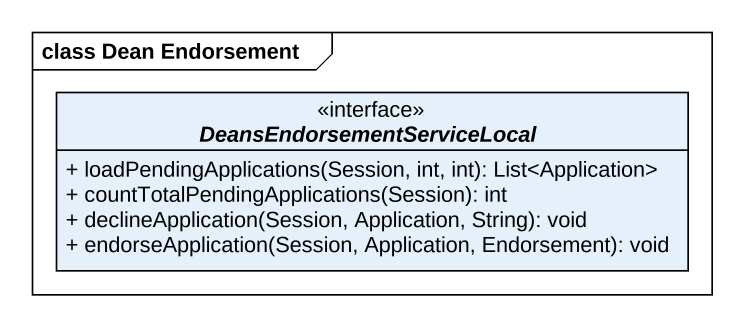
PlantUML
@startuml
mainframe class Dean Endorsement
hide circle
hide empty members
skinparam classAttributeIconSize 0
interface DeansEndorsementServiceLocal <<interface>> {
  + loadPendingApplications(Session, int, int): List<Application>
  + countTotalPendingApplications(Session): int
  + declineApplication(Session, Application, String): void
  + endorseApplication(Session, Application, Endorsement): void
}
@enduml
